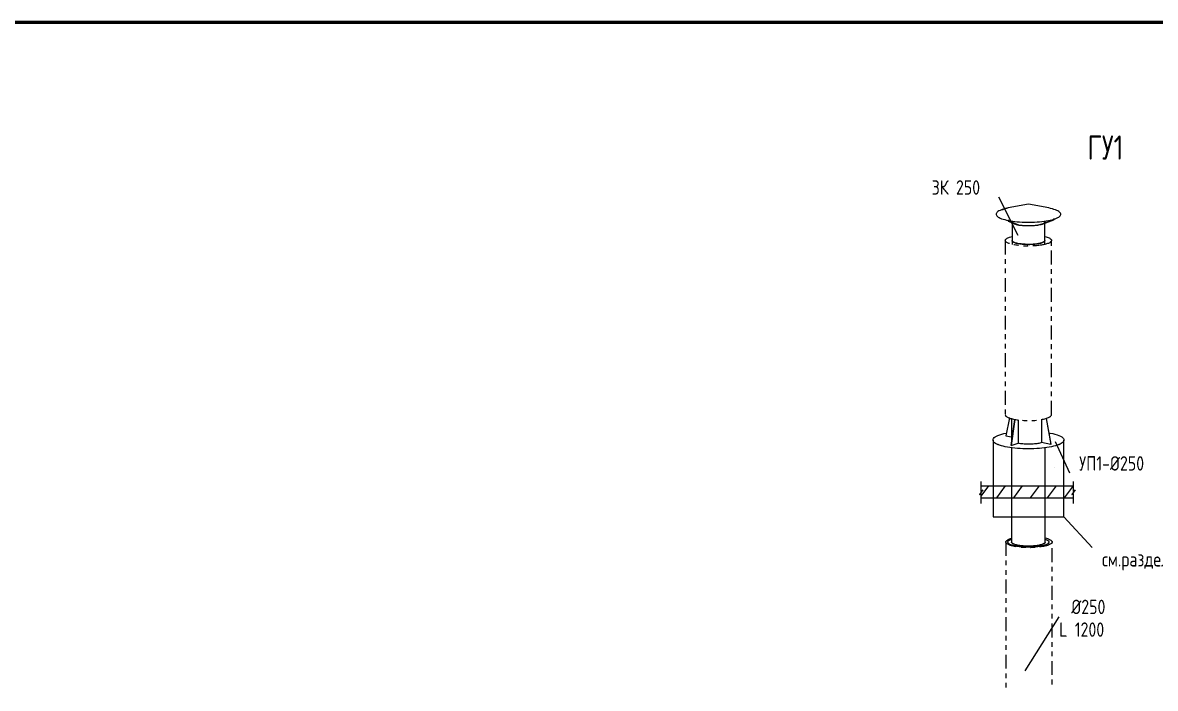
# Model space of a CAD drawing. Header units: metres. Extents: x 20 to 415, y 5 to 292.
# Drawn here: x 124.8 to 229.5, y 230.4 to 292 of the extents above; entities that cross this region are included whole.
import ezdxf

# ---------------------------------------------------------------- set-up
doc = ezdxf.new("R2010")
doc.units = ezdxf.units.M
for name, color, linetype in [('ВОЗДУХОВОДЫ', 7, 'Continuous'), ('ИЗОЛЯЦИЯ', 3, 'Continuous'), ('ОБОЗНАЧЕНИЯ', 7, 'Continuous'), ('ОБОРУДОВАНИЕ', 8, 'Continuous'), ('РАМКА', 7, 'Continuous')]:
    doc.layers.add(name, color=color, linetype=linetype)
doc.styles.add('GOST', font='isocpeur.ttf')

msp = doc.modelspace()

# ---------------------------------------------------------------- linework, layer by layer
at = {"layer": 'ВОЗДУХОВОДЫ'}
for points in [[(216.26, 271.86), (216.26, 271.49)], [(217.8, 271.49), (217.68, 271.49), (217.56, 271.49), (217.44, 271.5), (217.33, 271.5), (217.21, 271.51), (217.1, 271.52), (217, 271.54), (216.9, 271.55), (216.8, 271.57), (216.71, 271.6), (216.62, 271.62), (216.54, 271.64), (216.48, 271.66), (216.42, 271.69), (216.37, 271.71), (216.33, 271.74), (216.3, 271.76), (216.27, 271.79), (216.26, 271.82), (216.26, 271.86)], [(218.98, 271.62), (218.85, 271.59), (218.71, 271.56), (218.55, 271.54), (218.38, 271.52), (218.21, 271.5), (218.02, 271.49), (217.84, 271.49), (217.65, 271.49), (217.47, 271.5), (217.29, 271.51), (217.11, 271.53), (216.94, 271.55), (216.79, 271.58), (216.65, 271.61), (216.54, 271.64), (216.44, 271.68), (216.36, 271.72), (216.3, 271.77), (216.27, 271.81), (216.26, 271.86)], [(218.19, 271.49), (218.15, 271.49), (218.11, 271.49), (218.07, 271.49), (218.03, 271.49), (217.99, 271.49), (217.96, 271.49), (217.92, 271.49), (217.88, 271.49), (217.84, 271.49), (217.8, 271.49)], [(219.3, 271.86), (219.3, 271.83), (219.29, 271.81), (219.27, 271.78), (219.25, 271.76), (219.21, 271.74), (219.18, 271.72), (219.14, 271.7), (219.09, 271.68), (219.04, 271.66), (218.98, 271.64), (218.92, 271.62), (218.86, 271.6), (218.79, 271.58), (218.71, 271.57), (218.63, 271.55), (218.55, 271.53), (218.46, 271.52), (218.37, 271.51), (218.28, 271.5), (218.19, 271.49)], [(219.3, 271.86), (219.3, 271.83), (219.29, 271.81), (219.27, 271.78), (219.25, 271.76), (219.21, 271.74), (219.18, 271.71), (219.14, 271.69), (219.09, 271.67), (219.04, 271.64), (218.98, 271.62)], [(219.3, 271.49), (219.3, 271.86)], [(216.3, 243.65), (216.3, 243.61)], [(219.35, 243.61), (219.35, 243.7)]]:
    msp.add_lwpolyline(points, dxfattribs=at)
at = {"layer": 'ИЗОЛЯЦИЯ'}
for points in [[(215.63, 271.86), (215.64, 271.9)], [(215.63, 271.86), (215.63, 270.57)], [(215.64, 271.82), (215.63, 271.86)], [(215.64, 271.9), (215.66, 271.94)], [(215.65, 271.79), (215.64, 271.82)], [(215.67, 271.76), (215.65, 271.79)], [(215.66, 271.94), (215.69, 271.98)], [(215.7, 271.73), (215.67, 271.76)], [(215.69, 271.98), (215.74, 272.02)], [(215.74, 271.7), (215.7, 271.73)], [(215.74, 272.02), (215.8, 272.06)], [(215.79, 271.67), (215.74, 271.7)], [(215.84, 271.64), (215.79, 271.67)], [(215.8, 272.06), (215.87, 272.1)], [(215.9, 271.61), (215.84, 271.64)], [(215.87, 272.1), (215.95, 272.13)], [(215.97, 271.58), (215.9, 271.61)], [(215.95, 272.13), (216.04, 272.16)], [(216.02, 271.56), (215.97, 271.58)], [(216.04, 272.16), (216.14, 272.19)], [(216.14, 272.19), (216.26, 272.22)], [(216.5, 271.44), (216.44, 271.45)], [(216.61, 271.42), (216.5, 271.44)], [(216.72, 271.41), (216.61, 271.42)], [(216.84, 271.39), (216.72, 271.41)], [(216.87, 271.39), (216.84, 271.39)], [(217.34, 271.34), (217.31, 271.34)], [(217.47, 271.33), (217.34, 271.34)], [(217.6, 271.33), (217.47, 271.33)], [(217.73, 271.33), (217.6, 271.33)], [(217.74, 271.33), (217.75, 271.33)], [(218.25, 271.35), (218.18, 271.35)], [(218.38, 271.36), (218.25, 271.35)], [(218.51, 271.37), (218.38, 271.36)], [(218.63, 271.38), (218.51, 271.37)], [(218.75, 271.39), (218.63, 271.38)], [(218.86, 271.41), (218.75, 271.39)], [(218.97, 271.42), (218.86, 271.41)], [(219.08, 271.44), (218.97, 271.42)], [(219.18, 271.46), (219.08, 271.44)], [(219.28, 271.48), (219.18, 271.46)], [(219.37, 271.51), (219.28, 271.48)], [(219.3, 272.22), (219.41, 272.19)], [(219.45, 271.53), (219.37, 271.51)], [(219.41, 272.19), (219.51, 272.16)], [(219.54, 271.56), (219.45, 271.53)], [(219.51, 272.16), (219.6, 272.13)], [(219.62, 271.59), (219.54, 271.56)], [(219.6, 272.13), (219.68, 272.1)], [(219.68, 271.62), (219.62, 271.59)], [(219.68, 272.1), (219.75, 272.06)], [(219.74, 271.65), (219.68, 271.62)], [(219.79, 271.69), (219.74, 271.65)], [(219.75, 272.06), (219.8, 272.02)], [(219.83, 271.72), (219.79, 271.69)], [(219.8, 272.02), (219.85, 271.98)], [(219.86, 271.75), (219.83, 271.72)], [(219.85, 271.98), (219.88, 271.94)], [(219.89, 271.79), (219.86, 271.75)], [(219.88, 271.94), (219.9, 271.9)], [(219.9, 271.82), (219.89, 271.79)], [(219.9, 271.9), (219.9, 271.86)], [(219.9, 271.86), (219.9, 271.82)], [(219.9, 271.37), (219.9, 271.81)], [(219.9, 269.64), (219.9, 270.93)], [(215.63, 270.13), (215.63, 269.69)], [(215.63, 269.25), (215.63, 268.82)], [(215.63, 268.38), (215.63, 267.09)], [(219.9, 268.77), (219.9, 269.21)], [(219.9, 267.89), (219.9, 268.33)], [(219.9, 266.17), (219.9, 267.46)], [(215.63, 266.65), (215.63, 266.21)], [(215.63, 265.78), (215.63, 265.34)], [(219.9, 265.29), (219.9, 265.73)], [(215.63, 264.9), (215.63, 263.61)], [(219.9, 264.42), (219.9, 264.85)], [(215.63, 263.18), (215.63, 262.74)], [(219.9, 262.69), (219.9, 263.98)], [(215.63, 262.3), (215.63, 261.86)], [(219.9, 261.81), (219.9, 262.25)], [(215.63, 261.42), (215.63, 260.14)], [(219.9, 260.94), (219.9, 261.38)], [(219.9, 259.21), (219.9, 260.5)], [(215.63, 259.7), (215.63, 259.26)], [(215.63, 258.82), (215.63, 258.38)], [(219.9, 258.34), (219.9, 258.78)], [(215.63, 257.95), (215.63, 256.66)], [(219.9, 257.46), (219.9, 257.9)], [(219.9, 255.74), (219.9, 257.02)], [(215.63, 256.22), (215.63, 255.78)], [(215.63, 255.74), (215.64, 255.7)], [(215.64, 255.7), (215.65, 255.67)], [(215.65, 255.67), (215.67, 255.64)], [(215.67, 255.64), (215.7, 255.61)], [(215.7, 255.61), (215.74, 255.58)], [(219.83, 255.59), (219.86, 255.63)], [(219.86, 255.63), (219.89, 255.66)], [(219.89, 255.66), (219.9, 255.7)], [(219.9, 255.7), (219.9, 255.74)], [(215.74, 255.58), (215.79, 255.55)], [(215.79, 255.55), (215.84, 255.52)], [(215.84, 255.52), (215.9, 255.49)], [(215.9, 255.49), (215.97, 255.46)], [(215.97, 255.46), (216.04, 255.44)], [(216.04, 255.44), (216.12, 255.4)], [(216.12, 255.4), (216.21, 255.38)], [(216.21, 255.38), (216.3, 255.35)], [(216.3, 255.35), (216.4, 255.33)], [(216.4, 255.33), (216.5, 255.31)], [(216.5, 255.31), (216.61, 255.29)], [(216.61, 255.29), (216.72, 255.27)], [(216.72, 255.27), (216.78, 255.27)], [(217.21, 255.23), (217.21, 255.23)], [(217.22, 255.23), (217.34, 255.22)], [(217.34, 255.22), (217.47, 255.22)], [(217.47, 255.22), (217.6, 255.21)], [(217.6, 255.21), (217.65, 255.21)], [(218.09, 255.21), (218.12, 255.21)], [(218.12, 255.21), (218.25, 255.22)], [(218.25, 255.22), (218.38, 255.22)], [(218.38, 255.22), (218.51, 255.23)], [(218.51, 255.23), (218.51, 255.23)], [(218.96, 255.3), (218.96, 255.3)], [(218.97, 255.3), (219.08, 255.32)], [(219.08, 255.32), (219.18, 255.34)], [(219.18, 255.34), (219.28, 255.37)], [(219.28, 255.37), (219.37, 255.39)], [(219.37, 255.39), (219.45, 255.41)], [(219.45, 255.41), (219.54, 255.44)], [(219.54, 255.44), (219.62, 255.47)], [(219.62, 255.47), (219.68, 255.5)], [(219.68, 255.5), (219.74, 255.53)], [(219.74, 255.53), (219.79, 255.56)], [(219.79, 255.56), (219.83, 255.59)], [(215.72, 244.05), (215.75, 244.08)], [(215.75, 244.08), (215.79, 244.12)], [(215.79, 244.12), (215.83, 244.15)], [(215.83, 244.15), (215.89, 244.19)], [(215.89, 244.19), (215.96, 244.22)], [(215.96, 244.22), (216.04, 244.25)], [(216.04, 244.25), (216.12, 244.29)], [(216.12, 244.29), (216.21, 244.32)], [(219.32, 244.34), (219.44, 244.31)], [(219.44, 244.31), (219.55, 244.28)], [(219.55, 244.28), (219.64, 244.25)], [(219.64, 244.25), (219.73, 244.21)], [(219.73, 244.21), (219.8, 244.17)], [(219.8, 244.17), (219.86, 244.13)], [(219.86, 244.13), (219.91, 244.09)], [(219.91, 244.09), (219.94, 244.05)], [(215.7, 244.01), (215.72, 244.05)], [(215.7, 243.97), (215.7, 244.01)], [(215.7, 243.93), (215.7, 243.97)], [(215.7, 243.97), (215.7, 242.69)], [(215.72, 243.89), (215.7, 243.93)], [(215.76, 243.84), (215.72, 243.89)], [(215.81, 243.8), (215.76, 243.84)], [(215.86, 243.76), (215.81, 243.8)], [(215.93, 243.73), (215.86, 243.76)], [(216.01, 243.69), (215.93, 243.73)], [(216.11, 243.65), (216.01, 243.69)], [(216.21, 243.62), (216.11, 243.65)], [(216.32, 243.59), (216.21, 243.62)], [(216.45, 243.56), (216.32, 243.59)], [(216.58, 243.54), (216.45, 243.56)], [(216.65, 243.53), (216.58, 243.54)], [(217.17, 243.47), (217.09, 243.47)], [(217.33, 243.45), (217.17, 243.47)], [(217.49, 243.45), (217.33, 243.45)], [(217.52, 243.44), (217.49, 243.45)], [(217.99, 243.44), (217.96, 243.44)], [(218.16, 243.45), (217.99, 243.44)], [(218.33, 243.45), (218.16, 243.45)], [(218.4, 243.46), (218.33, 243.45)], [(218.94, 243.52), (218.83, 243.5)], [(219.08, 243.54), (218.94, 243.52)], [(219.2, 243.56), (219.08, 243.54)], [(219.32, 243.59), (219.2, 243.56)], [(219.44, 243.62), (219.32, 243.59)], [(219.55, 243.65), (219.44, 243.62)], [(219.64, 243.69), (219.55, 243.65)], [(219.73, 243.73), (219.64, 243.69)], [(219.8, 243.76), (219.73, 243.73)], [(219.86, 243.8), (219.8, 243.76)], [(219.91, 243.84), (219.86, 243.8)], [(219.94, 243.89), (219.91, 243.84)], [(219.94, 244.05), (219.96, 244.01)], [(219.96, 243.93), (219.94, 243.89)], [(219.96, 244.01), (219.97, 243.97)], [(219.97, 243.97), (219.96, 243.93)], [(219.97, 243.83), (219.97, 243.97)], [(219.97, 242.11), (219.97, 243.39)], [(215.7, 242.25), (215.7, 241.81)], [(215.7, 241.37), (215.7, 240.94)], [(219.97, 241.23), (219.97, 241.67)], [(215.7, 240.5), (215.7, 239.21)], [(219.97, 240.36), (219.97, 240.79)], [(219.97, 238.63), (219.97, 239.92)], [(215.7, 238.77), (215.7, 238.33)], [(215.7, 237.9), (215.7, 237.46)], [(219.97, 237.75), (219.97, 238.19)], [(215.7, 237.02), (215.7, 235.73)], [(219.97, 236.88), (219.97, 237.32)], [(219.97, 235.15), (219.97, 236.44)], [(215.7, 235.29), (215.7, 234.86)], [(219.97, 234.28), (219.97, 234.71)], [(215.7, 234.42), (215.7, 233.98)], [(219.97, 233.4), (219.97, 233.84)], [(215.7, 233.54), (215.7, 232.26)], [(219.97, 231.68), (219.97, 232.96)], [(215.7, 231.82), (215.7, 231.38)], [(215.7, 230.94), (215.7, 230.5)], [(219.97, 230.8), (219.97, 231.24)]]:
    msp.add_lwpolyline(points, dxfattribs=at)
at = {"layer": 'ОБОЗНАЧЕНИЯ'}
for points in [[(216.83, 272.31), (215.03, 275.85)], [(214.5, 253.4), (214.5, 246.31)], [(220.25, 253.25), (221.56, 250.35)], [(221.06, 246.31), (221.06, 253.4)], [(220.19, 250.85), (220.19, 250.85)], [(213.36, 249.55), (213.36, 248.65), (213.55, 248.8), (213.25, 248.35), (213.36, 248.42)], [(221.9, 249.55), (221.9, 248.65), (222.09, 248.8), (221.79, 248.35), (221.9, 248.42)], [(213.36, 249.15), (221.9, 249.15)], [(214.07, 249.15), (213.36, 248.2)], [(213.36, 248.42), (213.36, 247.52)], [(215.63, 249.15), (214.82, 248.05)], [(217.2, 249.15), (216.38, 248.05)], [(218.77, 249.15), (217.95, 248.05)], [(220.33, 249.15), (219.52, 248.05)], [(221.9, 249.15), (221.08, 248.05)], [(221.9, 248.42), (221.9, 247.52)], [(213.36, 248.05), (221.9, 248.05)], [(214.5, 246.31), (221.06, 246.31)], [(221.06, 246.31), (223.66, 243.46)], [(217.46, 232.04), (220.63, 237.06)]]:
    msp.add_lwpolyline(points, dxfattribs=at)
at = {"layer": 'ОБОРУДОВАНИЕ'}
for points in [[(215.42, 274.73), (215.28, 274.69), (215.16, 274.64), (215.05, 274.59), (214.96, 274.53), (214.89, 274.48), (214.84, 274.42), (214.81, 274.37), (214.79, 274.31), (214.79, 274.25), (214.82, 274.19), (214.85, 274.14), (214.91, 274.08), (214.98, 274.02), (215.07, 273.97), (215.17, 273.92), (215.3, 273.87), (215.43, 273.82), (215.59, 273.78), (215.75, 273.74), (215.93, 273.7), (216.12, 273.67), (216.32, 273.63), (216.53, 273.61), (216.74, 273.59), (216.96, 273.57), (217.19, 273.56), (217.42, 273.55), (217.65, 273.55), (217.89, 273.55), (218.12, 273.55), (218.35, 273.56), (218.58, 273.57), (218.8, 273.59), (219.02, 273.61), (219.23, 273.63), (219.43, 273.66), (219.62, 273.69), (219.8, 273.73), (219.96, 273.77), (220.12, 273.81), (220.26, 273.86), (220.38, 273.91), (220.49, 273.97), (220.58, 274.02), (220.65, 274.08), (220.7, 274.14), (220.74, 274.19), (220.76, 274.25), (220.76, 274.31), (220.74, 274.37), (220.71, 274.42), (220.65, 274.48), (220.58, 274.53), (220.5, 274.59), (220.39, 274.64), (220.28, 274.69), (220.14, 274.73), (219.99, 274.78), (219.83, 274.82), (219.65, 274.86)], [(215.4, 274.67), (215.4, 274.77)], [(215.4, 274.67), (215.4, 274.77)], [(215.4, 274.73), (215.42, 274.73)], [(215.42, 274.73), (215.41, 274.73), (215.41, 274.73), (215.41, 274.73), (215.41, 274.73), (215.41, 274.73), (215.41, 274.73), (215.41, 274.73), (215.4, 274.73), (215.4, 274.73), (215.4, 274.73)], [(215.89, 274.86), (215.84, 274.85), (215.79, 274.83), (215.74, 274.82), (215.69, 274.81), (215.64, 274.8), (215.59, 274.78), (215.54, 274.77), (215.5, 274.76), (215.46, 274.74), (215.42, 274.73)], [(215.43, 274.68), (215.43, 274.78)], [(217.78, 275.22), (215.89, 274.86)], [(219.65, 274.86), (217.78, 275.22)], [(215.95, 273.7), (215.91, 273.7)], [(215.91, 273.7), (215.91, 273.64)], [(215.91, 273.7), (215.92, 273.7), (215.92, 273.7), (215.93, 273.7), (215.93, 273.7), (215.93, 273.7), (215.93, 273.7), (215.93, 273.7), (215.93, 273.7), (215.93, 273.7), (215.93, 273.7)], [(215.95, 273.64), (215.91, 273.64)], [(215.91, 273.64), (216.83, 273.27)], [(215.92, 273.65), (215.92, 273.75)], [(215.93, 273.7), (215.94, 273.7), (215.95, 273.69), (215.95, 273.69), (215.95, 273.69), (215.94, 273.69), (215.94, 273.69), (215.94, 273.7), (215.94, 273.7), (215.94, 273.7), (215.95, 273.7)], [(215.95, 273.64), (215.95, 273.7)], [(216.86, 273.27), (215.95, 273.64)], [(215.96, 273.64), (215.96, 273.74)], [(215.98, 273.64), (215.98, 273.68)], [(216.88, 273.27), (215.98, 273.64)], [(216.26, 273.57), (216.26, 273.58), (216.26, 273.59), (216.26, 273.59), (216.26, 273.6), (216.27, 273.6), (216.27, 273.61), (216.28, 273.62), (216.29, 273.62), (216.29, 273.63), (216.3, 273.64)], [(216.26, 273.57), (216.26, 273.58), (216.26, 273.59), (216.26, 273.59), (216.26, 273.6), (216.26, 273.6), (216.26, 273.61), (216.26, 273.62), (216.27, 273.62), (216.27, 273.63), (216.28, 273.64)], [(216.26, 273.57), (216.26, 273.53)], [(216.26, 273.53), (216.26, 273.53), (216.26, 273.53), (216.26, 273.53), (216.26, 273.54), (216.26, 273.54), (216.26, 273.55), (216.26, 273.55), (216.26, 273.56), (216.26, 273.57), (216.26, 273.57)], [(216.28, 273.53), (216.28, 273.53), (216.27, 273.53), (216.27, 273.53), (216.27, 273.54), (216.27, 273.54), (216.26, 273.55), (216.26, 273.55), (216.26, 273.56), (216.26, 273.57), (216.26, 273.57)], [(216.26, 273.51), (216.26, 271.86)], [(219.13, 273.4), (219.04, 273.36), (218.92, 273.32), (218.79, 273.29), (218.64, 273.26), (218.48, 273.24), (218.31, 273.22), (218.13, 273.21), (217.95, 273.2), (217.76, 273.2), (217.56, 273.21), (217.38, 273.22), (217.2, 273.23), (217.03, 273.25), (216.87, 273.27), (216.73, 273.3), (216.6, 273.33), (216.49, 273.37), (216.4, 273.41), (216.33, 273.46), (216.28, 273.51)], [(216.83, 273.27), (216.75, 273.29), (216.68, 273.31), (216.61, 273.33), (216.54, 273.35), (216.49, 273.37), (216.43, 273.39), (216.39, 273.41), (216.35, 273.44), (216.32, 273.46), (216.3, 273.49)], [(220.1, 273.77), (218.94, 273.34)], [(220.12, 273.77), (218.96, 273.34)], [(218.98, 273.34), (220.14, 273.77)], [(219.28, 273.57), (219.28, 273.56), (219.28, 273.54), (219.27, 273.53), (219.26, 273.51), (219.25, 273.5), (219.24, 273.48), (219.23, 273.47), (219.21, 273.45), (219.19, 273.44), (219.17, 273.42)], [(219.3, 273.57), (219.3, 273.56), (219.3, 273.55), (219.29, 273.53), (219.28, 273.52), (219.27, 273.51), (219.26, 273.5), (219.25, 273.48), (219.23, 273.47), (219.21, 273.46), (219.2, 273.44)], [(219.26, 273.64), (219.27, 273.63), (219.27, 273.62), (219.28, 273.62), (219.28, 273.61), (219.29, 273.6), (219.29, 273.6), (219.3, 273.59), (219.3, 273.59), (219.3, 273.58), (219.3, 273.57)], [(219.26, 273.64), (219.27, 273.63), (219.27, 273.62), (219.27, 273.62), (219.28, 273.61), (219.28, 273.6), (219.28, 273.6), (219.28, 273.59), (219.28, 273.59), (219.28, 273.58), (219.28, 273.57)], [(219.3, 273.46), (219.3, 273.57)], [(219.3, 271.86), (219.3, 273.46)], [(220.1, 273.81), (220.1, 273.77)], [(220.12, 273.77), (220.12, 273.87)], [(220.14, 273.83), (220.12, 273.83)], [(220.12, 273.83), (220.12, 273.77)], [(220.12, 273.83), (220.12, 273.83), (220.12, 273.83)], [(220.12, 273.83), (220.14, 273.83)], [(220.14, 273.77), (220.12, 273.77)], [(220.14, 273.77), (220.14, 273.83)], [(220.14, 273.83), (220.14, 273.83), (220.14, 273.83)], [(220.15, 273.78), (220.15, 273.88)], [(216.86, 273.27), (216.83, 273.27)], [(218.96, 273.34), (218.88, 273.31), (218.79, 273.29), (218.71, 273.27), (218.61, 273.25), (218.51, 273.24), (218.41, 273.23), (218.3, 273.22), (218.19, 273.21), (218.07, 273.21), (217.95, 273.21), (217.83, 273.2), (217.72, 273.2), (217.6, 273.2), (217.49, 273.2), (217.38, 273.21), (217.27, 273.22), (217.16, 273.23), (217.06, 273.24), (216.95, 273.25), (216.86, 273.27)], [(216.87, 273.27), (216.87, 273.28)], [(218.94, 273.29), (218.94, 273.4)], [(218.94, 273.35), (218.94, 273.33)], [(218.98, 273.34), (218.96, 273.34)], [(219.07, 273.38), (219.06, 273.37), (219.05, 273.37), (219.04, 273.36), (219.03, 273.36), (219.02, 273.36), (219.01, 273.35), (219.01, 273.35), (219, 273.35), (218.99, 273.34), (218.98, 273.34)], [(216.26, 271.86), (216.26, 271.83), (216.27, 271.8), (216.3, 271.77), (216.33, 271.75), (216.37, 271.72), (216.42, 271.69), (216.48, 271.67), (216.54, 271.64), (216.62, 271.62), (216.71, 271.6), (216.79, 271.58), (216.89, 271.56), (216.98, 271.55), (217.09, 271.53), (217.19, 271.52), (217.31, 271.51), (217.42, 271.5), (217.54, 271.5), (217.66, 271.49), (217.78, 271.49), (217.9, 271.49), (218.01, 271.5), (218.13, 271.5), (218.24, 271.51), (218.36, 271.52), (218.47, 271.53), (218.57, 271.55), (218.67, 271.56), (218.76, 271.58), (218.85, 271.6), (218.93, 271.62), (219.01, 271.64), (219.07, 271.67), (219.13, 271.69), (219.18, 271.72), (219.22, 271.75), (219.26, 271.77), (219.28, 271.8), (219.3, 271.83), (219.3, 271.86)], [(216.02, 255.44), (215.7, 253.78)], [(216.49, 255.31), (216.15, 252.88)], [(216.51, 255.31), (216.17, 252.88)], [(216.21, 255.37), (216.21, 253.4)], [(216.83, 255.26), (216.83, 253.1)], [(218.98, 255.31), (218.98, 253.16)], [(219.41, 255.39), (219.86, 253.01)], [(219.41, 255.39), (219.84, 252.99)], [(214.5, 253.4), (214.51, 253.47), (214.55, 253.55), (214.61, 253.62), (214.7, 253.69), (214.82, 253.75), (214.96, 253.81), (215.12, 253.87), (215.31, 253.93), (215.51, 253.99), (215.74, 254.04)], [(215.7, 253.78), (216.21, 253.7)], [(219.67, 254.06), (219.68, 254.06), (219.69, 254.05), (219.71, 254.05), (219.72, 254.05), (219.73, 254.04), (219.75, 254.04), (219.76, 254.04), (219.77, 254.04), (219.78, 254.04), (219.8, 254.04)], [(219.8, 254.04), (220.02, 253.99), (220.23, 253.94), (220.42, 253.88), (220.59, 253.82), (220.73, 253.76), (220.85, 253.69), (220.94, 253.62), (221.01, 253.55), (221.05, 253.47), (221.06, 253.4)], [(221.06, 253.4), (221.05, 253.33), (221.02, 253.27), (220.97, 253.21), (220.9, 253.14), (220.81, 253.08), (220.71, 253.02), (220.58, 252.97), (220.44, 252.91), (220.28, 252.86), (220.1, 252.82), (219.9, 252.77), (219.7, 252.73), (219.48, 252.7), (219.26, 252.67), (219.03, 252.64), (218.79, 252.62), (218.54, 252.6), (218.29, 252.59), (218.04, 252.58), (217.78, 252.58), (217.52, 252.58), (217.26, 252.59), (217, 252.6), (216.75, 252.62), (216.51, 252.64), (216.28, 252.67), (216.05, 252.7), (215.84, 252.73), (215.63, 252.77), (215.44, 252.82), (215.27, 252.86), (215.11, 252.91), (214.97, 252.97), (214.85, 253.02), (214.74, 253.08), (214.65, 253.14), (214.59, 253.21), (214.54, 253.27), (214.51, 253.33), (214.5, 253.4)], [(221.06, 253.38), (221.05, 253.31), (221.02, 253.25), (220.97, 253.19), (220.9, 253.13), (220.81, 253.07), (220.71, 253.02), (220.58, 252.96), (220.44, 252.91), (220.28, 252.86), (220.1, 252.82), (219.9, 252.77), (219.7, 252.73), (219.48, 252.7), (219.26, 252.67), (219.03, 252.64), (218.79, 252.62), (218.54, 252.6), (218.29, 252.59), (218.04, 252.58), (217.78, 252.58), (217.52, 252.58), (217.26, 252.59), (217, 252.6), (216.75, 252.62), (216.51, 252.64), (216.28, 252.67), (216.05, 252.7), (215.84, 252.73), (215.63, 252.77), (215.44, 252.82), (215.27, 252.86), (215.11, 252.91), (214.97, 252.96), (214.85, 253.02), (214.74, 253.07), (214.65, 253.13), (214.59, 253.19), (214.54, 253.25), (214.51, 253.31), (214.5, 253.38)], [(216.17, 252.88), (216.83, 253.1)], [(216.21, 253.4), (216.21, 253.4), (216.21, 253.4)], [(216.21, 252.67), (216.21, 243.95)], [(218.98, 253.16), (218.91, 253.14), (218.82, 253.11), (218.74, 253.09), (218.64, 253.08), (218.54, 253.06), (218.44, 253.05), (218.33, 253.04), (218.21, 253.03), (218.09, 253.02), (217.97, 253.01), (217.85, 253.01), (217.73, 253.01), (217.61, 253.02), (217.49, 253.02), (217.37, 253.03), (217.26, 253.04), (217.15, 253.05), (217.04, 253.06), (216.93, 253.08), (216.83, 253.1)], [(219.84, 252.99), (218.98, 253.16)], [(219.32, 243.95), (219.32, 252.67)], [(215.87, 243.95), (215.87, 243.98), (215.88, 244.01), (215.9, 244.04), (215.93, 244.07), (215.96, 244.1), (216, 244.13), (216.04, 244.15), (216.09, 244.18), (216.15, 244.21), (216.21, 244.23)], [(219.32, 244.23), (219.39, 244.21), (219.45, 244.18), (219.5, 244.15), (219.55, 244.13), (219.58, 244.1), (219.62, 244.07), (219.64, 244.04), (219.65, 244.01), (219.66, 243.98), (219.67, 243.95)], [(219.67, 243.95), (219.66, 243.92), (219.64, 243.89), (219.62, 243.85), (219.58, 243.82), (219.53, 243.78), (219.46, 243.75), (219.39, 243.72), (219.31, 243.69), (219.21, 243.66), (219.11, 243.63), (219, 243.61), (218.89, 243.58), (218.76, 243.57), (218.64, 243.55), (218.5, 243.53), (218.36, 243.52), (218.22, 243.51), (218.07, 243.51), (217.93, 243.5), (217.78, 243.5), (217.63, 243.5), (217.48, 243.51), (217.33, 243.51), (217.19, 243.52), (217.05, 243.53), (216.91, 243.55), (216.78, 243.57), (216.66, 243.58), (216.54, 243.61), (216.43, 243.63), (216.32, 243.66), (216.23, 243.69), (216.15, 243.72), (216.07, 243.75), (216.01, 243.78), (215.96, 243.82), (215.92, 243.85), (215.89, 243.89), (215.87, 243.92), (215.87, 243.95)], [(219.67, 243.95), (219.66, 243.91), (219.64, 243.88), (219.62, 243.84), (219.58, 243.81), (219.53, 243.77), (219.46, 243.74), (219.39, 243.71), (219.31, 243.67), (219.21, 243.64), (219.11, 243.61), (219, 243.58), (218.89, 243.56), (218.76, 243.54), (218.64, 243.53), (218.5, 243.51), (218.36, 243.5), (218.22, 243.49), (218.07, 243.49), (217.93, 243.48), (217.78, 243.48), (217.63, 243.48), (217.48, 243.49), (217.33, 243.49), (217.19, 243.5), (217.05, 243.51), (216.91, 243.53), (216.78, 243.54), (216.66, 243.56), (216.54, 243.58), (216.43, 243.61), (216.32, 243.64), (216.23, 243.67), (216.15, 243.71), (216.07, 243.74), (216.01, 243.77), (215.96, 243.81), (215.92, 243.84), (215.89, 243.88), (215.87, 243.91), (215.87, 243.95)], [(219.32, 243.95), (219.32, 243.93), (219.3, 243.9), (219.28, 243.87), (219.25, 243.84), (219.2, 243.82), (219.15, 243.79), (219.09, 243.76), (219.03, 243.74), (218.95, 243.72), (218.87, 243.7), (218.78, 243.67), (218.68, 243.65), (218.58, 243.63), (218.48, 243.62), (218.37, 243.61), (218.25, 243.6), (218.14, 243.59), (218.02, 243.59), (217.9, 243.59), (217.78, 243.59), (217.66, 243.59), (217.54, 243.59), (217.42, 243.59), (217.3, 243.6), (217.18, 243.61), (217.07, 243.62), (216.97, 243.63), (216.87, 243.65), (216.77, 243.67), (216.68, 243.7), (216.6, 243.72), (216.52, 243.74), (216.45, 243.76), (216.39, 243.79), (216.34, 243.82), (216.29, 243.84), (216.26, 243.87), (216.23, 243.9), (216.22, 243.93), (216.21, 243.95)]]:
    msp.add_lwpolyline(points, dxfattribs=at)
at = {"layer": 'РАМКА', "lineweight": 60}
msp.add_lwpolyline([(20, 5), (415, 5), (415, 292), (20, 292), (20, 5)], dxfattribs=at)

# ---------------------------------------------------------------- texts
at = {"layer": 'ОБОЗНАЧЕНИЯ', "style": 'GOST', "width": 0.8}
for s, height, p in [('ГУ1', 2.24, (223.23, 279.33)), ('ЗК 250', 1.331, (208.83, 276.09)), ('УП1-%%c250', 1.331, (222.47, 250.57)), ('см.раздел Р-П-00148.25-02.02.021-К.КМ5', 1.3315, (224.58, 241.7)), ('%%c250', 1.331, (221.74, 237.3)), ('L 1200', 1.331, (220.62, 235.2))]:
    msp.add_text(s, height=height, dxfattribs=at).set_placement(p)

doc.saveas('drawing.dxf')
